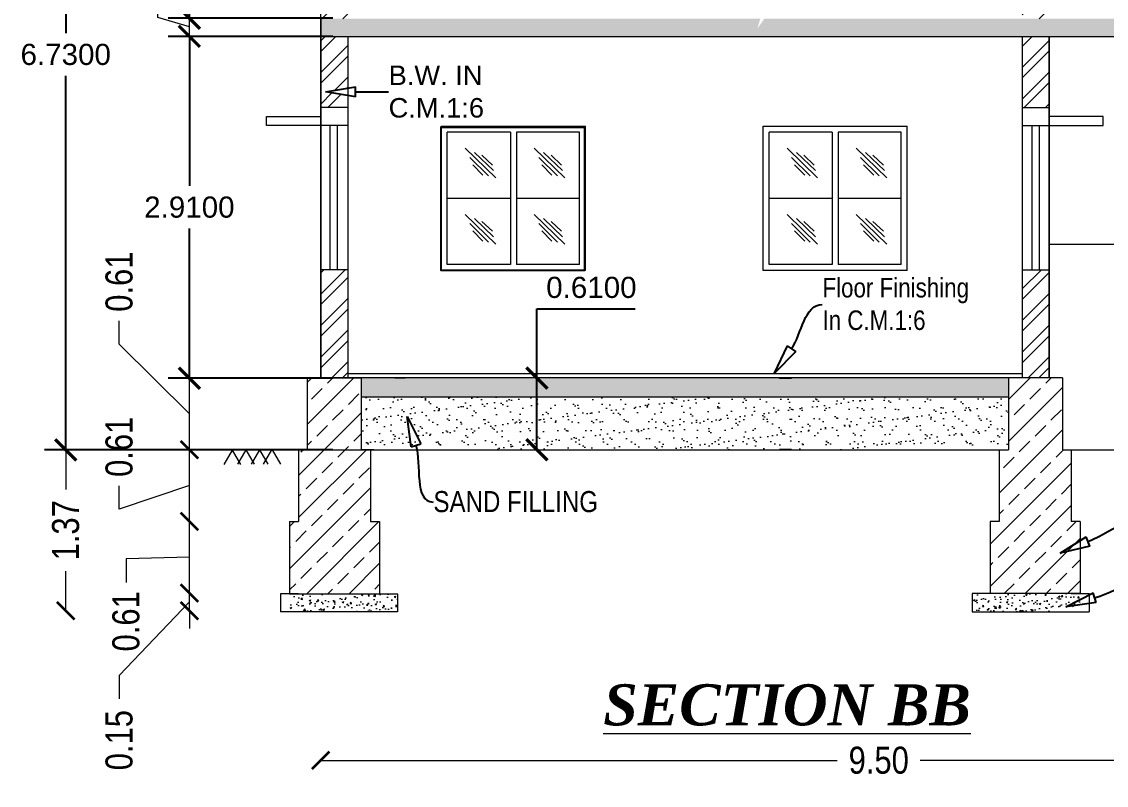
# Model space of a CAD drawing. Header units: metres. Extents: x -1559856 to -1559563, y 43807 to 43972.
# Drawn here: x -1559780.52 to -1559771.29, y 43887.83 to 43894.33 of the extents above; entities that cross this region are included whole.
import ezdxf
from ezdxf import colors
from ezdxf.entities.mleader import LeaderData, LeaderLine
from ezdxf.math import Vec2, Vec3

# ---------------------------------------------------------------- set-up
doc = ezdxf.new("R2010")
doc.units = ezdxf.units.M
doc.header["$LTSCALE"] = 750
doc.header["$MEASUREMENT"] = 0
doc.header["$PDMODE"] = 35
doc.header["$PDSIZE"] = 50
doc.linetypes.add('DOT2', pattern=[0.125, 0, -0.125])
doc.layers.get('0').update_dxf_attribs({"lineweight": 5})
doc.layers.get('Defpoints').update_dxf_attribs({"lineweight": 0})
for name, color, linetype in [('BLK_2_FLR_0_REGULAR_ROOM_1', 117, 'Continuous'), ('BLK_2_FLR_0_ROOM_1_LIGHT_VENTILATION_1', 5, 'Continuous'), ('BLK_2_FLR_1_REGULAR_ROOM_1', 117, 'Continuous'), ('BLK_2_HT_OF_BLDG', 5, 'Continuous'), ('BLK_2_PLINTH_HEIGHT', 7, 'Continuous')]:
    doc.layers.add(name, color=color, linetype=linetype)
doc.styles.add('GLOBAL INFRA 1', font='ARIALNB.TTF', dxfattribs={"height": 0.3})
doc.styles.add('mani', font='swissc.ttf', dxfattribs={"height": 0.23})
doc.styles.get("Standard").update_dxf_attribs({"font": 'arial.ttf'})
doc.styles.add('sty', font='swissc.ttf', dxfattribs={"height": 10})
doc.dimstyles.new('Civil Mt', dxfattribs={"dimtxt": 0.23, "dimasz": 0.15, "dimexe": 0, "dimexo": 0, "dimgap": 0.1, "dimtad": 0, "dimzin": 0, "dimdsep": 46, "dimtxsty": 'mani', "dimblk": 'ARCHTICK', "dimcen": 0, "dimse1": 1, "dimse2": 1, "dimclrd": 253, "dimclrt": 7, "dimadec": 0, "dimazin": 3, "dimtfac": 1, "dimtofl": 0, "dimtmove": 1, "dimatfit": 3, "dimfxl": 0, "dimfrac": 2, "dimtolj": 1, "dimtzin": 0, "dimlwd": 13, "dimarcsym": 0})
doc.dimstyles.get("Standard").update_dxf_attribs({"dimtxt": 0.18, "dimasz": 0.18, "dimexe": 0.18, "dimexo": 0.0625, "dimgap": 0.09, "dimtad": 1, "dimtih": 1, "dimtoh": 1, "dimdec": 4, "dimzin": 0, "dimdsep": 46, "dimtxsty": 'Standard', "dimblk": 'ARCHTICK', "dimcen": 0.09, "dimadec": 0, "dimazin": 0, "dimtfac": 1, "dimtdec": 4, "dimtofl": 0, "dimtmove": 0, "dimatfit": 3, "dimldrblk": 'ARCHTICK', "dimfxl": 0, "dimtolj": 1, "dimtzin": 0, "dimarcsym": 0})
doc.dimstyles.new('STANDARD$0', dxfattribs={"dimtxt": 7, "dimasz": 3, "dimexe": 3, "dimexo": 1, "dimgap": 1.5, "dimtad": 1, "dimdec": 1, "dimzin": 1, "dimdsep": 46, "dimlunit": 4, "dimtxsty": 'Standard', "dimblk": 'OBLIQUE', "dimcen": 0.09375, "dimdle": 1, "dimclrd": 8, "dimclre": 8, "dimclrt": 7, "dimadec": 1, "dimazin": 0, "dimtfac": 1, "dimtdec": 1, "dimtix": 1, "dimtmove": 2, "dimatfit": 3, "dimldrblk": 'ARCHTICK', "dimfxl": 0, "dimfrac": 2, "dimtolj": 1, "dimtzin": 0, "dimarcsym": 0})

# ---------------------------------------------------------------- blocks, each defined once
blk = doc.blocks.new('_ClosedBlank')
at = {"color": 0, "linetype": 'ByBlock', "lineweight": -2}
for p, q in [((-1, 0.167), (0, 0)), ((-1, 0.167), (-1, -0.167)), ((0, 0), (-1, -0.167))]:
    blk.add_line(p, q, dxfattribs=at)
blk = doc.blocks.new('_ArchTick')
at = {"color": 0, "linetype": 'ByBlock', "const_width": 0.15}
blk.add_lwpolyline([(-0.5, -0.5), (0.5, 0.5)], dxfattribs=at)
blk = doc.blocks.new('*D359')
at = {"color": 253, "lineweight": 13}
for p, q in [((-1559779.0943, 43889.4689), (-1559779.0943, 43890.0789)), ((-1559779.0943, 43889.7739), (-1559779.6334, 43889.7605)), ((-1559779.6334, 43889.7605), (-1559779.6334, 43889.5605))]:
    blk.add_line(p, q, dxfattribs=at)
at = {"layer": 'Defpoints', "color": 0}
for p in [(-1559779.0943, 43890.0789), (-1559778.082, 43890.0789, 4.8986), (-1559778.082, 43889.4689, 4.8986)]:
    blk.add_point(p, dxfattribs=at)
at = {"color": 253, "lineweight": 13, "xscale": 0.15, "yscale": 0.15, "zscale": 0.15}
for p, rotation in [((-1559779.0943, 43890.0789), 90), ((-1559779.0943, 43889.4689), 270)]:
    blk.add_blockref('_ArchTick', p, dxfattribs=dict(at, rotation=rotation))
at = {"color": 7, "insert": (-1559779.6334, 43889.2286), "char_height": 0.23, "attachment_point": 5, "rotation": 90, "style": 'mani'}
blk.add_mtext('\\A1;0.61', dxfattribs=at)
blk = doc.blocks.new('*D360')
at = {"layer": 'BLK_2_FLR_0_REGULAR_ROOM_1', "color": 0, "lineweight": -2}
for p, q in [((-1559777.8745, 43894.2089), (-1559779.2743, 43894.2089)), ((-1559777.8745, 43891.2989), (-1559779.2743, 43891.2989))]:
    blk.add_line(p, q, dxfattribs=at)
at = {"layer": 'BLK_2_FLR_0_REGULAR_ROOM_1', "lineweight": -2}
for p, q in [((-1559779.0943, 43894.2089), (-1559779.0943, 43892.9358)), ((-1559779.0943, 43891.2989), (-1559779.0943, 43892.572))]:
    blk.add_line(p, q, dxfattribs=at)
at = {"layer": 'Defpoints', "color": 0}
for p in [(-1559779.0943, 43894.2089), (-1559777.812, 43894.2089, 0.1944), (-1559777.812, 43891.2989, 0.1944)]:
    blk.add_point(p, dxfattribs=at)
at = {"layer": 'BLK_2_FLR_0_REGULAR_ROOM_1', "lineweight": -2, "xscale": 0.18, "yscale": 0.18, "zscale": 0.18}
for p, rotation in [((-1559779.0943, 43894.2089), 90), ((-1559779.0943, 43891.2989), 270)]:
    blk.add_blockref('_ArchTick', p, dxfattribs=dict(at, rotation=rotation))
at = {"layer": 'BLK_2_FLR_0_REGULAR_ROOM_1', "color": 0, "insert": (-1559779.0943, 43892.7539), "char_height": 0.18, "attachment_point": 5}
blk.add_mtext('\\A1;2.9100', dxfattribs=at)
blk = doc.blocks.new('*D361')
at = {"color": 253, "lineweight": 13}
for p, q in [((-1559779.0943, 43889.4689), (-1559779.0943, 43889.6189)), ((-1559779.0943, 43889.3189), (-1559779.0943, 43889.4689)), ((-1559779.0943, 43889.3939), (-1559779.6918, 43888.7688)), ((-1559779.0943, 43889.3189), (-1559779.0943, 43889.1689)), ((-1559779.6918, 43888.7688), (-1559779.6918, 43888.5688))]:
    blk.add_line(p, q, dxfattribs=at)
at = {"layer": 'Defpoints', "color": 0}
for p in [(-1559779.0943, 43889.4689), (-1559778.197, 43889.4689, 4.8986), (-1559778.197, 43889.3189, 4.8986)]:
    blk.add_point(p, dxfattribs=at)
at = {"color": 253, "lineweight": 13, "xscale": 0.15, "yscale": 0.15, "zscale": 0.15}
for p, rotation in [((-1559779.0943, 43889.4689), 270), ((-1559779.0943, 43889.3189), 90)]:
    blk.add_blockref('_ArchTick', p, dxfattribs=dict(at, rotation=rotation))
at = {"color": 7, "insert": (-1559779.6918, 43888.2172), "char_height": 0.23, "attachment_point": 5, "rotation": 90, "style": 'mani'}
blk.add_mtext('\\A1;0.15', dxfattribs=at)
blk = doc.blocks.new('*D362')
at = {"color": 253, "lineweight": 13}
for p, q in [((-1559779.0943, 43890.0789), (-1559779.0943, 43890.6889)), ((-1559779.0943, 43890.3839), (-1559779.6918, 43890.1829)), ((-1559779.6918, 43890.1829), (-1559779.6918, 43890.3829))]:
    blk.add_line(p, q, dxfattribs=at)
at = {"layer": 'Defpoints', "color": 0}
for p in [(-1559779.0943, 43890.6889), (-1559778.002, 43890.6889, 4.8986), (-1559778.002, 43890.0789, 4.8986)]:
    blk.add_point(p, dxfattribs=at)
at = {"color": 253, "lineweight": 13, "xscale": 0.15, "yscale": 0.15, "zscale": 0.15}
for p, rotation in [((-1559779.0943, 43890.6889), 90), ((-1559779.0943, 43890.0789), 270)]:
    blk.add_blockref('_ArchTick', p, dxfattribs=dict(at, rotation=rotation))
at = {"color": 7, "insert": (-1559779.6918, 43890.7148), "char_height": 0.23, "attachment_point": 5, "rotation": 90, "style": 'mani'}
blk.add_mtext('\\A1;0.61', dxfattribs=at)
blk = doc.blocks.new('*D363')
at = {"color": 253, "lineweight": 13}
for p, q in [((-1559779.6918, 43891.5884), (-1559779.6918, 43891.7884)), ((-1559779.0943, 43890.9939), (-1559779.6918, 43891.5884)), ((-1559779.0943, 43890.6889), (-1559779.0943, 43891.2989))]:
    blk.add_line(p, q, dxfattribs=at)
at = {"layer": 'Defpoints', "color": 0}
for p in [(-1559779.0943, 43891.2989), (-1559777.927, 43891.2989, 4.8986), (-1559777.927, 43890.6889, 4.8986)]:
    blk.add_point(p, dxfattribs=at)
at = {"color": 253, "lineweight": 13, "xscale": 0.15, "yscale": 0.15, "zscale": 0.15}
for p, rotation in [((-1559779.0943, 43891.2989), 90), ((-1559779.0943, 43890.6889), 270)]:
    blk.add_blockref('_ArchTick', p, dxfattribs=dict(at, rotation=rotation))
at = {"color": 7, "insert": (-1559779.6918, 43892.1203), "char_height": 0.23, "attachment_point": 5, "rotation": 90, "style": 'mani'}
blk.add_mtext('\\A1;0.61', dxfattribs=at)
blk = doc.blocks.new('*D364')
at = {"layer": 'BLK_2_HT_OF_BLDG', "color": 0, "lineweight": -2}
for p, q in [((-1559777.8745, 43897.4189), (-1559780.3268, 43897.4189)), ((-1559780.1468, 43897.4189), (-1559780.1468, 43894.2359)), ((-1559780.1468, 43890.6889), (-1559780.1468, 43893.8719)), ((-1559777.8745, 43890.6889), (-1559780.3268, 43890.6889))]:
    blk.add_line(p, q, dxfattribs=at)
at = {"layer": 'Defpoints', "color": 0}
for p in [(-1559777.812, 43897.4189, 0.1944), (-1559780.1468, 43890.6889), (-1559777.812, 43890.6889, 0.1944)]:
    blk.add_point(p, dxfattribs=at)
at = {"layer": 'BLK_2_HT_OF_BLDG', "color": 0, "lineweight": -2, "xscale": 0.18, "yscale": 0.18, "zscale": 0.18}
for p, rotation in [((-1559780.1468, 43897.4189), 90), ((-1559780.1468, 43890.6889), 270)]:
    blk.add_blockref('_ArchTick', p, dxfattribs=dict(at, rotation=rotation))
at = {"layer": 'BLK_2_HT_OF_BLDG', "color": 0, "insert": (-1559780.1468, 43894.0539), "char_height": 0.18, "attachment_point": 5}
blk.add_mtext('\\A1;6.7300', dxfattribs=at)
blk = doc.blocks.new('*D365')
at = {"color": 253, "lineweight": 13}
for p, q in [((-1559780.1468, 43890.6889), (-1559780.1468, 43890.3523)), ((-1559780.1468, 43889.3189), (-1559780.1468, 43889.6555))]:
    blk.add_line(p, q, dxfattribs=at)
at = {"layer": 'Defpoints', "color": 0}
for p in [(-1559778.0999, 43890.6889, 0.1944), (-1559780.1468, 43889.3189), (-1559778.0999, 43889.3189, 0.1944)]:
    blk.add_point(p, dxfattribs=at)
at = {"color": 253, "lineweight": 13, "xscale": 0.15, "yscale": 0.15, "zscale": 0.15}
for p, rotation in [((-1559780.1468, 43890.6889), 90), ((-1559780.1468, 43889.3189), 270)]:
    blk.add_blockref('_ArchTick', p, dxfattribs=dict(at, rotation=rotation))
at = {"color": 7, "insert": (-1559780.1468, 43890.0039), "char_height": 0.23, "attachment_point": 5, "rotation": 90, "style": 'mani'}
blk.add_mtext('\\A1;1.37', dxfattribs=at)
blk = doc.blocks.new('*D366')
at = {"color": 253, "lineweight": 13, "ltscale": 0.2}
for p, q in [((-1559779.3624, 43894.3702), (-1559779.3624, 43894.5702)), ((-1559779.0943, 43894.3672), (-1559779.0943, 43894.5172)), ((-1559779.0943, 43894.2898), (-1559779.3624, 43894.3702)), ((-1559779.0943, 43894.2124), (-1559779.0943, 43894.3672)), ((-1559779.0943, 43894.2124), (-1559779.0943, 43894.0624))]:
    blk.add_line(p, q, dxfattribs=at)
at = {"layer": 'Defpoints', "color": 0, "ltscale": 0.2}
for p in [(-1559779.0943, 43894.3672), (-1559777.9766, 43894.3672), (-1559777.9766, 43894.2124)]:
    blk.add_point(p, dxfattribs=at)
at = {"color": 253, "lineweight": 13, "ltscale": 0.2, "xscale": 0.15, "yscale": 0.15, "zscale": 0.15}
for p, rotation in [((-1559779.0943, 43894.3672), 270), ((-1559779.0943, 43894.2124), 90)]:
    blk.add_blockref('_ArchTick', p, dxfattribs=dict(at, rotation=rotation))
at = {"color": 7, "ltscale": 0.2, "insert": (-1559779.3624, 43894.9218), "char_height": 0.23, "attachment_point": 5, "rotation": 90, "style": 'mani'}
blk.add_mtext('\\A1;0.15', dxfattribs=at)
blk = doc.blocks.new('*D398')
at = {"color": 253, "lineweight": 13, "ltscale": 0.2}
for p, q in [((-1559777.9766, 43888.0452), (-1559773.5803, 43888.0452)), ((-1559768.4766, 43888.0452), (-1559772.8728, 43888.0452))]:
    blk.add_line(p, q, dxfattribs=at)
at = {"layer": 'Defpoints', "color": 0, "ltscale": 0.2}
for p in [(-1559768.4766, 43888.0452), (-1559777.9766, 43886.5152), (-1559768.4766, 43886.5152)]:
    blk.add_point(p, dxfattribs=at)
at = {"color": 253, "lineweight": 13, "ltscale": 0.2, "xscale": 0.15, "yscale": 0.15, "zscale": 0.15, "rotation": 180}
blk.add_blockref('_ArchTick', (-1559777.9766, 43888.0452), dxfattribs=at)
at = {"color": 253, "lineweight": 13, "ltscale": 0.2, "xscale": 0.15, "yscale": 0.15, "zscale": 0.15}
blk.add_blockref('_ArchTick', (-1559768.4766, 43888.0452), dxfattribs=at)
at = {"color": 7, "ltscale": 0.2, "insert": (-1559773.2266, 43888.0452), "char_height": 0.23, "attachment_point": 5, "style": 'mani'}
blk.add_mtext('\\A1;9.50', dxfattribs=at)
blk = doc.blocks.new('*D453')
at = {"layer": 'BLK_2_PLINTH_HEIGHT', "color": 0, "lineweight": -2, "ltscale": 400}
for p, q in [((-1559776.1357, 43891.2991), (-1559776.1357, 43891.8886)), ((-1559776.1357, 43891.8886), (-1559775.2991, 43891.8886)), ((-1559776.1357, 43890.6891), (-1559776.1357, 43891.2991))]:
    blk.add_line(p, q, dxfattribs=at)
at = {"layer": 'BLK_2_PLINTH_HEIGHT', "color": 0, "linetype": 'DOT2', "lineweight": -2, "ltscale": 400}
for p, q in [((-1559773.9701, 43891.2991), (-1559776.3157, 43891.2991)), ((-1559773.9701, 43890.6891), (-1559776.3157, 43890.6891))]:
    blk.add_line(p, q, dxfattribs=at)
at = {"layer": 'Defpoints', "color": 0, "ltscale": 400}
for p in [(-1559776.1357, 43891.2991), (-1559773.9076, 43891.2991, 4.8986), (-1559773.9076, 43890.6891, 4.8986)]:
    blk.add_point(p, dxfattribs=at)
at = {"layer": 'BLK_2_PLINTH_HEIGHT', "color": 0, "lineweight": -2, "ltscale": 400, "xscale": 0.18, "yscale": 0.18, "zscale": 0.18}
for p, rotation in [((-1559776.1357, 43891.2991), 90), ((-1559776.1357, 43890.6891), 270)]:
    blk.add_blockref('_ArchTick', p, dxfattribs=dict(at, rotation=rotation))
at = {"layer": 'BLK_2_PLINTH_HEIGHT', "color": 0, "ltscale": 400, "insert": (-1559775.6724, 43892.0705), "char_height": 0.18, "attachment_point": 5}
blk.add_mtext('\\A1;0.6100', dxfattribs=at)
blk = doc.blocks.new('*D455')
at = {"layer": 'BLK_2_FLR_1_REGULAR_ROOM_1', "color": 0, "lineweight": -2}
for p, q in [((-1559777.8745, 43897.2737), (-1559779.2743, 43897.2737)), ((-1559777.8745, 43894.3637), (-1559779.2743, 43894.3637))]:
    blk.add_line(p, q, dxfattribs=at)
at = {"layer": 'BLK_2_FLR_1_REGULAR_ROOM_1', "lineweight": -2}
for p, q in [((-1559779.0943, 43897.2737), (-1559779.0943, 43896.0006)), ((-1559779.0943, 43894.3637), (-1559779.0943, 43895.6368))]:
    blk.add_line(p, q, dxfattribs=at)
at = {"layer": 'Defpoints', "color": 0}
for p in [(-1559779.0943, 43897.2737), (-1559777.812, 43897.2737, 0.1944), (-1559777.812, 43894.3637, 0.1944)]:
    blk.add_point(p, dxfattribs=at)
at = {"layer": 'BLK_2_FLR_1_REGULAR_ROOM_1', "lineweight": -2, "xscale": 0.18, "yscale": 0.18, "zscale": 0.18}
for p, rotation in [((-1559779.0943, 43897.2737), 90), ((-1559779.0943, 43894.3637), 270)]:
    blk.add_blockref('_ArchTick', p, dxfattribs=dict(at, rotation=rotation))
at = {"layer": 'BLK_2_FLR_1_REGULAR_ROOM_1', "color": 0, "insert": (-1559779.0943, 43895.8187), "char_height": 0.18, "attachment_point": 5}
blk.add_mtext('\\A1;2.9100', dxfattribs=at)

msp = doc.modelspace()

# ---------------------------------------------------------------- hatches: boundary and pattern name
h = msp.add_hatch()
h.set_pattern_fill('ANSI32', scale=0.02, style=0)
h.set_pattern_definition([(45, (-1550016.5652, 43790.95023), (-0.134703842, 0.134703842), []), (45, (-1550016.4754, 43790.95023), (-0.134703842, 0.134703842), [])])
h.paths.add_polyline_path([(-1559771.77659, 43892.2224), (-1559772.00659, 43892.2224), (-1559772.00659, 43891.3024), (-1559771.77659, 43891.3024)])
h.paths.add_polyline_path([(-1559771.77659, 43895.27889), (-1559772.00659, 43895.27889), (-1559772.00659, 43894.35889), (-1559771.77659, 43894.35889)])
h.paths.add_polyline_path([(-1559777.74659, 43895.27889), (-1559777.97659, 43895.27889), (-1559777.97659, 43894.35889), (-1559777.74659, 43894.35889)])
h.paths.add_polyline_path([(-1559777.74659, 43894.20889), (-1559777.97659, 43894.20889), (-1559777.97659, 43893.60342), (-1559777.74659, 43893.60342), (-1559777.74659, 43893.7042), (-1559777.9352, 43893.73564), (-1559777.74659, 43893.76708)])
h.paths.add_polyline_path([(-1559777.74659, 43892.2224), (-1559777.97659, 43892.2224), (-1559777.97659, 43891.3024), (-1559777.74659, 43891.3024)])
h.paths.add_polyline_path([(-1559771.77659, 43894.20889), (-1559772.00659, 43894.20889), (-1559772.00659, 43893.60342), (-1559771.77659, 43893.60342)])
at = {"ltscale": 0.25}
h = msp.add_hatch(dxfattribs=at)
h.set_pattern_fill('AR-CONC', scale=0.0012, style=0)
h.set_pattern_definition([(50, (-1548487.23551, 43987.51568), (0.2186216028, -0.0191269026), [0.02286, -0.25146]), (355, (-1548487.2355, 43987.51568), (-0.0422921057, 0.2292682143), [0.018288, -0.201168701]), (100.4514447, (-1548487.2173, 43987.51409), (0.1763294965, 0.2101413023), [0.0194280106, -0.2137082935]), (46.1842, (-1548487.2355, 43987.57664), (0.325294849, -0.0504507935), [0.03429, -0.37719]), (96.6355576, (-1548487.2084, 43987.57244), (0.284884961, 0.2969113495), [0.029142028, -0.32056273]), (351.184151, (-1548487.2355, 43987.57664), (0.284884961, 0.29691135), [0.02743196, -0.301751678]), (21, (-1548487.20503, 43987.5614), (0.1819372695, -0.1227182378), [0.02286, -0.25146]), (326, (-1548487.20503, 43987.5614), (0.074162434, 0.2210255593), [0.018288, -0.201168]), (71.451445, (-1548487.18987, 43987.55118), (0.256099703, 0.0983073227), [0.0194280106, -0.213707925]), (37.5, (-1548487.23551, 43987.51568), (0.0037063239, 0.10146604665), [0, -0.1987296, 0, -0.204216, 0, -0.20193]), (7.5, (-1548487.23551, 43987.51568), (0.080183595, 0.1202166898), [0, -0.1164336, 0, -0.1941576, 0, -0.076962]), (327.5, (-1548487.30348, 43987.51568), (0.1627087142, -0.0068744928), [0, -0.0762, 0, -0.237744, 0, -0.315468]), (317.5, (-1548487.33396, 43987.51568), (0.1777550177, 0.0305117892), [0, -0.09906, 0, -0.1578864, 0, -0.224028])])
h.paths.add_polyline_path([(-1559774.23488, 43894.35889), (-1559777.97659, 43894.35889), (-1559777.97659, 43894.20889), (-1559770.12659, 43894.2089), (-1559770.12659, 43894.3589), (-1559774.20101, 43894.35889), (-1559774.25838, 43894.27644)])
h = msp.add_hatch(dxfattribs=at)
h.set_pattern_fill('ANSI33', scale=0.04, style=0)
h.set_pattern_definition([(45, (-1546390.5584, 42609.00912), (-0.1796051224, 0.1796051224), []), (45, (-1546390.3788, 42609.00912), (-0.1796051224, 0.1796051224), [0.127, -0.0635])])
h.paths.add_polyline_path([(-1559778.16525, 43890.07764), (-1559778.24192, 43890.07764), (-1559778.24192, 43889.4643), (-1559777.47525, 43889.4643), (-1559777.47525, 43890.07764), (-1559777.55192, 43890.07764), (-1559777.55192, 43890.689), (-1559777.63129, 43890.689), (-1559777.63129, 43891.30233), (-1559778.09129, 43891.30233), (-1559778.09129, 43890.689), (-1559778.16525, 43890.689)])
h = msp.add_hatch(dxfattribs=at)
h.set_pattern_fill('AR-CONC', scale=0.0012, style=0)
h.set_pattern_definition([(50, (-1547855.77868, 43447.89533), (0.2186216028, -0.0191269026), [0.02286, -0.25146]), (355, (-1547855.77868, 43447.89533), (-0.0422921057, 0.2292682143), [0.018288, -0.201168701]), (100.4514447, (-1547855.76046, 43447.89374), (0.1763294965, 0.2101413023), [0.0194280106, -0.2137082935]), (46.1842, (-1547855.77868, 43447.9563), (0.325294849, -0.0504507935), [0.03429, -0.37719]), (96.6355576, (-1547855.75157, 43447.9521), (0.284884961, 0.2969113495), [0.029142028, -0.32056273]), (351.1841512, (-1547855.77868, 43447.9563), (0.284884961, 0.2969113495), [0.0274319605, -0.301751678]), (21, (-1547855.7482, 43447.94105), (0.1819372695, -0.1227182378), [0.02286, -0.25146]), (326, (-1547855.7482, 43447.94105), (0.074162434, 0.2210255593), [0.018288, -0.201168]), (71.451445, (-1547855.73304, 43447.93083), (0.256099703, 0.0983073227), [0.0194280106, -0.213707925]), (37.5, (-1547855.77868, 43447.895334), (0.0037063239, 0.10146604665), [0, -0.1987296, 0, -0.204216, 0, -0.20193]), (7.5, (-1547855.77868, 43447.89533), (0.080183595, 0.1202166898), [0, -0.1164336, 0, -0.1941576, 0, -0.076962]), (327.5, (-1547855.84665, 43447.895334), (0.1627087142, -0.0068744928), [0, -0.0762, 0, -0.237744, 0, -0.315468]), (317.5, (-1547855.87713, 43447.89533), (0.1777550177, 0.0305117892), [0, -0.09906, 0, -0.1578864, 0, -0.224028])])
h.paths.add_polyline_path([(-1559777.63129, 43891.30167), (-1559777.63129, 43891.13712), (-1559772.12189, 43891.13712), (-1559772.12189, 43891.30167)])
h = msp.add_hatch(dxfattribs=at)
h.set_pattern_fill('ANSI33', scale=0.04, style=0)
h.set_pattern_definition([(45, (-1546388.7544, 42609.0092), (-0.1796051224, 0.1796051224), []), (45, (-1546388.5748, 42609.0092), (-0.1796051224, 0.1796051224), [0.127, -0.0635])])
h.paths.add_polyline_path([(-1559771.58793, 43890.0777), (-1559771.51126, 43890.0777), (-1559771.51126, 43889.46437), (-1559772.27793, 43889.46437), (-1559772.27793, 43890.0777), (-1559772.20126, 43890.0777), (-1559772.20126, 43890.68907), (-1559772.12189, 43890.68907), (-1559772.12189, 43891.3024), (-1559771.66189, 43891.3024), (-1559771.66189, 43890.68907), (-1559771.58793, 43890.68907)])
h = msp.add_hatch()
h.set_pattern_fill('AR-SAND', scale=0.003, style=0)
h.set_pattern_definition([(37.5, (-1547855.77868, 43447.89533), (-0.0048000939, 0.1468239712), [0, -0.115824, 0, -0.12954, 0, -0.123825]), (7.5, (-1547855.77868, 43447.89533), (0.134856985, 0.2150475302), [0, -0.062484, 0, -0.104394, 0, -0.040005]), (327.5, (-1547855.8724, 43447.89533), (0.2372977111, 0.0004311554), [0, -0.0381, 0, -0.13716, 0, -0.17907]), (317.5, (-1547855.8724, 43447.89533), (0.2290669357, 0.066878797), [0, -0.01905, 0, -0.089916, 0, -0.10287])])
h.paths.add_polyline_path([(-1559777.63129, 43891.13712), (-1559777.63129, 43890.68927), (-1559772.12189, 43890.68891), (-1559772.12189, 43891.13712)])
h = msp.add_hatch()
h.set_pattern_fill('AR-CONC', scale=0.000766667, style=0)
h.set_pattern_definition([(50, (-1559792.33129, 43860.53792), (0.1396749, -0.01221997), [0.014605, -0.160655]), (355, (-1559792.33129, 43860.53792), (-0.0270195, 0.14647676), [0.011684, -0.128524]), (100.451, (-1559792.31965, 43860.5369), (0.1126559, 0.1342561), [0.01241233, -0.13653566]), (46.1842, (-1559792.33129, 43860.57687), (0.2078273, -0.03223245), [0.0219075, -0.2409825]), (96.6356, (-1559792.31397, 43860.57418), (0.1820099, 0.1896929), [0.0186185, -0.2048035]), (351.184, (-1559792.33129, 43860.57687), (0.1820102, 0.1896926), [0.017526, -0.192786]), (21, (-1559792.31181, 43860.56713), (0.11623807, -0.07840356), [0.014605, -0.160655]), (326, (-1559792.31181, 43860.56713), (0.04738155, 0.1412108), [0.011684, -0.128524]), (71.4514, (-1559792.30213, 43860.5606), (0.1636193, 0.0628075), [0.01241233, -0.13653566]), (37.5, (-1559792.331287, 43860.537923), (0.00236793, 0.06482553), [0, -0.12696613, 0, -0.13047133, 0, -0.12901083]), (7.5, (-1559792.33129, 43860.53792), (0.0512284, 0.0768051), [0, -0.07438813, 0, -0.12404513, 0, -0.04917017]), (327.5, (-1559792.37471, 43860.537923), (0.10395279, -0.00439204), [0, -0.04868333, 0, -0.151892, 0, -0.201549]), (317.5, (-1559792.39419, 43860.53792), (0.1135657, 0.01949364), [0, -0.06328833, 0, -0.10087186, 0, -0.143129])])
h.paths.add_polyline_path([(-1559777.32192, 43889.4643), (-1559777.47525, 43889.4643), (-1559778.08858, 43889.4643), (-1559778.24192, 43889.4643), (-1559778.24192, 43889.31097), (-1559777.32192, 43889.31097)])
h = msp.add_hatch()
h.set_pattern_fill('AR-CONC', scale=0.000766667, style=0)
h.set_pattern_definition([(50, (-1559790.52729, 43860.53799), (0.1396749, -0.01221997), [0.014605, -0.160655]), (355, (-1559790.52729, 43860.53799), (-0.0270195, 0.14647676), [0.011684, -0.128524]), (100.451, (-1559790.51565, 43860.53697), (0.1126559, 0.1342561), [0.01241233, -0.13653566]), (46.1842, (-1559790.52729, 43860.57694), (0.2078273, -0.03223245), [0.0219075, -0.2409825]), (96.6356, (-1559790.50997, 43860.57425), (0.1820099, 0.1896929), [0.0186185, -0.2048035]), (351.184, (-1559790.52729, 43860.57694), (0.1820102, 0.1896926), [0.017526, -0.192786]), (21, (-1559790.50781, 43860.5672), (0.11623807, -0.07840356), [0.014605, -0.160655]), (326, (-1559790.50781, 43860.5672), (0.04738155, 0.1412108), [0.011684, -0.128524]), (71.4514, (-1559790.49813, 43860.56067), (0.1636193, 0.0628075), [0.01241233, -0.13653566]), (37.5, (-1559790.527287, 43860.53799), (0.00236793, 0.06482553), [0, -0.12696613, 0, -0.13047133, 0, -0.12901083]), (7.5, (-1559790.52729, 43860.53799), (0.0512284, 0.0768051), [0, -0.07438813, 0, -0.12404513, 0, -0.04917017]), (327.5, (-1559790.57071, 43860.53799), (0.10395279, -0.00439204), [0, -0.04868333, 0, -0.151892, 0, -0.201549]), (317.5, (-1559790.59019, 43860.53799), (0.1135657, 0.01949364), [0, -0.06328833, 0, -0.10087186, 0, -0.143129])])
h.paths.add_polyline_path([(-1559772.43126, 43889.46437), (-1559772.27793, 43889.46437), (-1559771.66459, 43889.46437), (-1559771.51126, 43889.46437), (-1559771.51126, 43889.31104), (-1559772.43126, 43889.31104)])

# ---------------------------------------------------------------- linework, layer by layer
at = {"color": 7, "ltscale": 0.25}
for p, q in [((-1559777.97659, 43891.3024), (-1559777.97659, 43898.61537)), ((-1559771.77659, 43891.30247), (-1559771.77659, 43894.20889)), ((-1559778.09129, 43891.30233), (-1559778.05237, 43891.30233)), ((-1559771.66189, 43891.3024), (-1559778.05231, 43891.3024)), ((-1559777.97659, 43891.30233), (-1559777.63129, 43891.30233))]:
    msp.add_line(p, q, dxfattribs=at)
at = {"color": 7}
for p, q in [((-1559777.97659, 43894.36718), (-1559777.97659, 43891.3024)), ((-1559777.97659, 43894.2124), (-1559777.97659, 43893.59826)), ((-1559777.97659, 43894.20889, 4.89857), (-1559770.12659, 43894.20889, 4.89857)), ((-1559777.74659, 43894.20889), (-1559777.74659, 43891.30233)), ((-1559772.00659, 43894.20889), (-1559772.00659, 43891.3024)), ((-1559771.77659, 43894.20889), (-1559771.77659, 43893.59833)), ((-1559777.97659, 43893.59826), (-1559777.97659, 43891.30233)), ((-1559771.77659, 43893.59833), (-1559771.77659, 43891.3024)), ((-1559776.95015, 43892.21617), (-1559776.95015, 43893.44284)), ((-1559776.95015, 43893.44284), (-1559775.72348, 43893.44284)), ((-1559776.36237, 43893.39173), (-1559776.89904, 43893.39173)), ((-1559776.89904, 43892.26728), (-1559776.89904, 43893.39173)), ((-1559776.36237, 43893.39173), (-1559776.36237, 43892.26728)), ((-1559775.77459, 43893.39173), (-1559776.31126, 43893.39173)), ((-1559776.31126, 43893.39173), (-1559776.31126, 43892.26728)), ((-1559775.77459, 43892.26728), (-1559775.77459, 43893.39173)), ((-1559775.72348, 43892.21617), (-1559775.72348, 43893.44284)), ((-1559774.21051, 43892.21617, 5.28738), (-1559774.21051, 43893.44284, 5.28738)), ((-1559774.21051, 43893.44284, 5.28738), (-1559772.98385, 43893.44284, 5.28738)), ((-1559773.62273, 43893.39173, 5.28738), (-1559774.1594, 43893.39173, 5.28738)), ((-1559774.1594, 43892.26728, 5.28738), (-1559774.1594, 43893.39173, 5.28738)), ((-1559773.62273, 43893.39173, 5.28738), (-1559773.62273, 43892.26728, 5.28738)), ((-1559773.03496, 43893.39173, 5.28738), (-1559773.57162, 43893.39173, 5.28738)), ((-1559773.57162, 43893.39173, 5.28738), (-1559773.57162, 43892.26728, 5.28738)), ((-1559773.03496, 43892.26728, 5.28738), (-1559773.03496, 43893.39173, 5.28738)), ((-1559772.98385, 43892.21617, 5.28738), (-1559772.98385, 43893.44284, 5.28738)), ((-1559776.74701, 43893.25585), (-1559776.48625, 43893.00308)), ((-1559776.50542, 43893.0654), (-1559776.6675, 43893.2197)), ((-1559776.51489, 43893.11251), (-1559776.60381, 43893.19612)), ((-1559776.15923, 43893.25585), (-1559775.89847, 43893.00308)), ((-1559775.91764, 43893.0654), (-1559776.07972, 43893.2197)), ((-1559775.92712, 43893.11251), (-1559776.01603, 43893.19612)), ((-1559774.00737, 43893.25585, 5.28738), (-1559773.74661, 43893.00308, 5.28738)), ((-1559773.76578, 43893.0654, 5.28738), (-1559773.92786, 43893.2197, 5.28738)), ((-1559773.77526, 43893.11251, 5.28738), (-1559773.86417, 43893.19612, 5.28738)), ((-1559773.41959, 43893.25585, 5.28738), (-1559773.15883, 43893.00308, 5.28738)), ((-1559773.178, 43893.0654, 5.28738), (-1559773.34008, 43893.2197, 5.28738)), ((-1559773.18748, 43893.11251, 5.28738), (-1559773.27639, 43893.19612, 5.28738)), ((-1559776.54913, 43893.0203), (-1559776.70841, 43893.1775)), ((-1559776.59651, 43893.02831), (-1559776.68286, 43893.11457)), ((-1559775.96136, 43893.0203), (-1559776.12063, 43893.1775)), ((-1559776.00874, 43893.02831), (-1559776.09508, 43893.11457)), ((-1559773.8095, 43893.0203, 5.28738), (-1559773.96877, 43893.1775, 5.28738)), ((-1559773.85688, 43893.02831, 5.28738), (-1559773.94322, 43893.11457, 5.28738)), ((-1559773.22172, 43893.0203, 5.28738), (-1559773.38099, 43893.1775, 5.28738)), ((-1559773.2691, 43893.02831, 5.28738), (-1559773.35544, 43893.11457, 5.28738)), ((-1559776.36237, 43892.8295), (-1559776.89904, 43892.8295)), ((-1559775.77459, 43892.8295), (-1559776.31126, 43892.8295)), ((-1559773.62273, 43892.8295, 5.28738), (-1559774.1594, 43892.8295, 5.28738)), ((-1559773.03496, 43892.8295, 5.28738), (-1559773.57162, 43892.8295, 5.28738)), ((-1559776.74701, 43892.69363), (-1559776.48625, 43892.44086)), ((-1559776.50542, 43892.50318), (-1559776.6675, 43892.65748)), ((-1559776.15923, 43892.69363), (-1559775.89847, 43892.44086)), ((-1559775.91764, 43892.50318), (-1559776.07972, 43892.65748)), ((-1559774.00737, 43892.69363, 5.28738), (-1559773.74661, 43892.44086, 5.28738)), ((-1559773.76578, 43892.50318, 5.28738), (-1559773.92786, 43892.65748, 5.28738)), ((-1559773.41959, 43892.69363, 5.28738), (-1559773.15883, 43892.44086, 5.28738)), ((-1559773.178, 43892.50318, 5.28738), (-1559773.34008, 43892.65748, 5.28738)), ((-1559776.54913, 43892.45808), (-1559776.70841, 43892.61528)), ((-1559776.59651, 43892.46608), (-1559776.68286, 43892.55235)), ((-1559776.51489, 43892.55028), (-1559776.60381, 43892.6339)), ((-1559775.96136, 43892.45808), (-1559776.12063, 43892.61528)), ((-1559776.00874, 43892.46608), (-1559776.09508, 43892.55235)), ((-1559775.92712, 43892.55028), (-1559776.01603, 43892.6339)), ((-1559773.8095, 43892.45808, 5.28738), (-1559773.96877, 43892.61528, 5.28738)), ((-1559773.85688, 43892.46608, 5.28738), (-1559773.94322, 43892.55235, 5.28738)), ((-1559773.77526, 43892.55028, 5.28738), (-1559773.86417, 43892.6339, 5.28738)), ((-1559773.22172, 43892.45808, 5.28738), (-1559773.38099, 43892.61528, 5.28738)), ((-1559773.2691, 43892.46608, 5.28738), (-1559773.35544, 43892.55235, 5.28738)), ((-1559773.18748, 43892.55028, 5.28738), (-1559773.27639, 43892.6339, 5.28738)), ((-1559775.72348, 43892.21617), (-1559776.95015, 43892.21617)), ((-1559776.36237, 43892.26728), (-1559776.89904, 43892.26728)), ((-1559775.77459, 43892.26728), (-1559776.31126, 43892.26728)), ((-1559772.98385, 43892.21617, 5.28738), (-1559774.21051, 43892.21617, 5.28738)), ((-1559773.62273, 43892.26728, 5.28738), (-1559774.1594, 43892.26728, 5.28738)), ((-1559773.03496, 43892.26728, 5.28738), (-1559773.57162, 43892.26728, 5.28738)), ((-1559778.09129, 43891.30233), (-1559778.09129, 43890.689)), ((-1559777.74659, 43891.33974), (-1559772.00659, 43891.33974)), ((-1559777.63129, 43891.30233), (-1559777.63129, 43890.689)), ((-1559777.34655, 43891.3024), (-1559777.25756, 43891.3024)), ((-1559777.26659, 43891.3024), (-1559777.25756, 43891.3024)), ((-1559774.07655, 43891.3024), (-1559773.98756, 43891.3024)), ((-1559773.99659, 43891.3024), (-1559773.98756, 43891.3024)), ((-1559772.12189, 43891.3024), (-1559772.12189, 43890.68907)), ((-1559771.66189, 43891.3024), (-1559771.66189, 43890.68898)), ((-1559772.12189, 43891.13685), (-1559777.63129, 43891.13685)), ((-1559779.09434, 43890.68889), (-1559772.30126, 43890.68897)), ((-1559779.09434, 43890.68889), (-1559778.16525, 43890.6889)), ((-1559778.73053, 43890.68567), (-1559778.80138, 43890.56294)), ((-1559778.73053, 43890.68567), (-1559778.65967, 43890.56294)), ((-1559778.6149, 43890.68907), (-1559778.68575, 43890.56634)), ((-1559778.6149, 43890.68907), (-1559778.54404, 43890.56634)), ((-1559778.49751, 43890.68907), (-1559778.56837, 43890.56634)), ((-1559778.49751, 43890.68907), (-1559778.42666, 43890.56634)), ((-1559778.39409, 43890.68907), (-1559778.46494, 43890.56634)), ((-1559778.39041, 43890.68907), (-1559778.31956, 43890.56634)), ((-1559778.30129, 43890.68902), (-1559772.22189, 43890.68911)), ((-1559778.16525, 43890.689), (-1559778.16525, 43890.07764)), ((-1559777.5254, 43890.689), (-1559777.63129, 43890.689)), ((-1559777.55192, 43890.689), (-1559777.55192, 43890.07764)), ((-1559772.22778, 43890.68907), (-1559772.12189, 43890.68907)), ((-1559772.20126, 43890.68907), (-1559772.20126, 43890.0777)), ((-1559771.58793, 43890.68907), (-1559771.58793, 43890.0777)), ((-1559778.24192, 43890.07764), (-1559778.24192, 43889.4643)), ((-1559778.24192, 43890.07764), (-1559778.16525, 43890.07764)), ((-1559777.55192, 43890.07764), (-1559777.47525, 43890.07764)), ((-1559777.47525, 43890.07764), (-1559777.47525, 43889.4643)), ((-1559772.27793, 43890.0777), (-1559772.27793, 43889.46437)), ((-1559772.20126, 43890.0777), (-1559772.27793, 43890.0777)), ((-1559771.51126, 43890.0777), (-1559771.58793, 43890.0777)), ((-1559771.51126, 43890.0777), (-1559771.51126, 43889.46437)), ((-1559778.31858, 43889.4643), (-1559778.31858, 43889.31097)), ((-1559778.16525, 43889.4643), (-1559778.31858, 43889.4643)), ((-1559778.24192, 43889.4643), (-1559777.32192, 43889.4643)), ((-1559777.32192, 43889.4643), (-1559777.32192, 43889.31097)), ((-1559772.43126, 43889.46437), (-1559772.43126, 43889.31104)), ((-1559771.51126, 43889.46437), (-1559772.43126, 43889.46437)), ((-1559771.58793, 43889.46437), (-1559771.43459, 43889.46437)), ((-1559771.43459, 43889.46437), (-1559771.43459, 43889.31104)), ((-1559777.32192, 43889.31097), (-1559778.31858, 43889.31097)), ((-1559772.43126, 43889.31104), (-1559771.43459, 43889.31104))]:
    msp.add_line(p, q, dxfattribs=at)
at = {"color": 7, "ltscale": 0.2}
for p, q in [((-1559777.74659, 43893.60342), (-1559777.97659, 43893.60342)), ((-1559772.00659, 43893.60342), (-1559771.77659, 43893.60342)), ((-1559778.43659, 43893.52573), (-1559777.97659, 43893.52573)), ((-1559778.43659, 43893.44906), (-1559778.43659, 43893.52573)), ((-1559771.31659, 43893.52573), (-1559771.77659, 43893.52573)), ((-1559771.31659, 43893.44906), (-1559771.31659, 43893.52573)), ((-1559777.97659, 43893.44906), (-1559778.43659, 43893.44906)), ((-1559777.74659, 43893.44906), (-1559777.97659, 43893.44906)), ((-1559777.89568, 43892.2224), (-1559777.89568, 43893.44906)), ((-1559777.83308, 43892.2224), (-1559777.83308, 43893.44906)), ((-1559772.00659, 43893.44906), (-1559771.77659, 43893.44906)), ((-1559771.9201, 43892.2224), (-1559771.9201, 43893.44906)), ((-1559771.8575, 43892.2224), (-1559771.8575, 43893.44906)), ((-1559771.77659, 43893.44906), (-1559771.31659, 43893.44906)), ((-1559771.77659, 43892.43898), (-1559768.47659, 43892.43898)), ((-1559777.74659, 43892.2224), (-1559777.97659, 43892.2224)), ((-1559772.00659, 43892.2224), (-1559771.77659, 43892.2224)), ((-1559771.66189, 43890.68898), (-1559767.60101, 43890.68898))]:
    msp.add_line(p, q, dxfattribs=at)
at = {"layer": 'BLK_2_FLR_0_ROOM_1_LIGHT_VENTILATION_1', "color": 4}
msp.add_lwpolyline([(-1559776.95015, 43893.43617), (-1559775.73015, 43893.43617), (-1559775.73015, 43892.21617), (-1559776.95015, 43892.21617)], close=True, dxfattribs=at)
msp.add_lwpolyline([(-1559776.95015, 43893.43617), (-1559775.73015, 43893.43617), (-1559775.73015, 43892.21617), (-1559776.95015, 43892.21617)], close=True, dxfattribs=at)
msp.add_lwpolyline([(-1559776.95015, 43893.43617), (-1559775.73015, 43893.43617), (-1559775.73015, 43892.21617), (-1559776.95015, 43892.21617)], close=True, dxfattribs=at)
msp.add_lwpolyline([(-1559776.95015, 43893.43617), (-1559775.73015, 43893.43617), (-1559775.73015, 43892.21617), (-1559776.95015, 43892.21617)], close=True, dxfattribs=at)
msp.add_lwpolyline([(-1559776.95015, 43893.43617), (-1559775.73015, 43893.43617), (-1559775.73015, 43892.21617), (-1559776.95015, 43892.21617)], close=True, dxfattribs=at)
msp.add_lwpolyline([(-1559776.95015, 43893.43617), (-1559775.73015, 43893.43617), (-1559775.73015, 43892.21617), (-1559776.95015, 43892.21617)], close=True, dxfattribs=at)
msp.add_lwpolyline([(-1559776.95015, 43893.43617), (-1559775.73015, 43893.43617), (-1559775.73015, 43892.21617), (-1559776.95015, 43892.21617)], close=True, dxfattribs=at)
msp.add_lwpolyline([(-1559776.95015, 43893.43617), (-1559775.73015, 43893.43617), (-1559775.73015, 43892.21617), (-1559776.95015, 43892.21617)], close=True, dxfattribs=at)
msp.add_lwpolyline([(-1559776.95015, 43893.43617), (-1559775.73015, 43893.43617), (-1559775.73015, 43892.21617), (-1559776.95015, 43892.21617)], close=True, dxfattribs=at)
msp.add_lwpolyline([(-1559776.95015, 43893.43617), (-1559775.73015, 43893.43617), (-1559775.73015, 43892.21617), (-1559776.95015, 43892.21617)], close=True, dxfattribs=at)
msp.add_lwpolyline([(-1559776.95015, 43893.43617), (-1559775.73015, 43893.43617), (-1559775.73015, 43892.21617), (-1559776.95015, 43892.21617)], close=True, dxfattribs=at)
msp.add_lwpolyline([(-1559776.95015, 43893.43617), (-1559775.73015, 43893.43617), (-1559775.73015, 43892.21617), (-1559776.95015, 43892.21617)], close=True, dxfattribs=at)
msp.add_lwpolyline([(-1559776.95015, 43893.43617), (-1559775.73015, 43893.43617), (-1559775.73015, 43892.21617), (-1559776.95015, 43892.21617)], close=True, dxfattribs=at)
msp.add_lwpolyline([(-1559776.95015, 43893.43617), (-1559775.73015, 43893.43617), (-1559775.73015, 43892.21617), (-1559776.95015, 43892.21617)], close=True, dxfattribs=at)

# ---------------------------------------------------------------- texts
at = {"color": 7, "insert": (-1559772.44294, 43888.69316, 0.1944), "char_height": 0.35, "width": 6.8507282, "attachment_point": 3, "style": 'GLOBAL INFRA 1'}
msp.add_mtext('\\A1;{\\fTimes New Roman|b1|i1|c0|p18;\\LSECTION BB}', dxfattribs=at)

# ---------------------------------------------------------------- dimensions: what is measured, and where the dimension line sits
at = {"color": 7, "ltscale": 0.2}
dim = msp.add_aligned_dim(p1=(-1559777.97659, 43894.2124), p2=(-1559777.97659, 43894.36718), distance=1.11775, dimstyle='Civil Mt', dxfattribs=at)
dim.commit()
dim.dimension.update_dxf_attribs({"geometry": '*D366', "text_midpoint": (-1559779.3624, 43894.67021)})
at = {"color": 7}
for base, p1, p2, picture, middle in [((-1559779.09434, 43891.29889), (-1559777.92699, 43890.68889, 4.89857), (-1559777.92699, 43891.29889, 4.89857), '*D363', (-1559779.69177, 43891.88842)), ((-1559779.09434, 43890.68889), (-1559778.00199, 43890.07889, 4.89857), (-1559778.00199, 43890.68889, 4.89857), '*D362', (-1559779.69177, 43890.4829)), ((-1559779.09434, 43890.07889), (-1559778.08199, 43889.46889, 4.89857), (-1559778.08199, 43890.07889, 4.89857), '*D359', (-1559779.63343, 43889.46047)), ((-1559779.09434, 43889.46889), (-1559778.19699, 43889.31889, 4.89857), (-1559778.19699, 43889.46889, 4.89857), '*D361', (-1559779.69177, 43888.4688))]:
    dim = msp.add_linear_dim(base=base, p1=p1, p2=p2, angle=90, dimstyle='Civil Mt', dxfattribs=at)
    dim.commit()
    dim.dimension.update_dxf_attribs({"geometry": picture, "text_midpoint": middle, "dimtype": 160})
dim = msp.add_aligned_dim(p1=(-1559778.0999, 43890.68889, 4.89857), p2=(-1559778.0999, 43889.31889, 4.89857), distance=-2.04686, dimstyle='Civil Mt', dxfattribs=at)
dim.commit()
dim.dimension.update_dxf_attribs({"geometry": '*D365', "text_midpoint": (-1559780.14676, 43890.00389, 4.70417)})
at = {"color": 7, "ltscale": 0.2}
dim = msp.add_linear_dim(base=(-1559768.47659, 43888.04522), p1=(-1559777.97659, 43886.51516), p2=(-1559768.47659, 43886.51516), dimstyle='Civil Mt', dxfattribs=at)
dim.commit()
dim.dimension.update_dxf_attribs({"geometry": '*D398', "text_midpoint": (-1559773.22659, 43888.04522)})
at = {"layer": 'BLK_2_FLR_0_REGULAR_ROOM_1', "color": 4}
dim = msp.add_linear_dim(base=(-1559779.09434, 43894.20889, 4.70417), p1=(-1559777.81199, 43891.29889, 4.89857), p2=(-1559777.81199, 43894.20889, 4.89857), angle=90, dimstyle='STANDARD$0', override={"dimtxt": 0.18, "dimasz": 0.18, "dimexe": 0.18, "dimexo": 0.0625, "dimgap": 0.09, "dimtih": 1, "dimtoh": 1, "dimdec": 4, "dimzin": 0, "dimlunit": 2, "dimpost": '', "dimblk": 'ArchTick', "dimcen": 0.09, "dimdle": 0, "dimclrd": 256, "dimclre": 0, "dimclrt": 0, "dimadec": 0, "dimtdec": 4, "dimtix": 0, "dimtofl": 0, "dimtmove": 0, "dimfrac": 0}, dxfattribs=at)
dim.commit()
dim.dimension.update_dxf_attribs({"geometry": '*D360', "text_midpoint": (-1559779.09434, 43892.75389, 4.70417)})
at = {"layer": 'BLK_2_FLR_1_REGULAR_ROOM_1', "color": 4}
dim = msp.add_linear_dim(base=(-1559779.09434, 43897.27366, 4.70417), p1=(-1559777.81199, 43894.36366, 4.89857), p2=(-1559777.81199, 43897.27366, 4.89857), angle=90, dimstyle='STANDARD$0', override={"dimtxt": 0.18, "dimasz": 0.18, "dimexe": 0.18, "dimexo": 0.0625, "dimgap": 0.09, "dimtih": 1, "dimtoh": 1, "dimdec": 4, "dimzin": 0, "dimlunit": 2, "dimpost": '', "dimblk": 'ArchTick', "dimcen": 0.09, "dimdle": 0, "dimclrd": 256, "dimclre": 0, "dimclrt": 0, "dimadec": 0, "dimtdec": 4, "dimtix": 0, "dimtofl": 0, "dimtmove": 0, "dimfrac": 0}, dxfattribs=at)
dim.commit()
dim.dimension.update_dxf_attribs({"geometry": '*D455', "text_midpoint": (-1559779.09434, 43895.81866, 4.70417)})
at = {"layer": 'BLK_2_HT_OF_BLDG'}
dim = msp.add_linear_dim(base=(-1559780.14676, 43890.68889, 4.70417), p1=(-1559777.81199, 43897.41889, 4.89857), p2=(-1559777.81199, 43890.68889, 4.89857), angle=90, dimstyle='STANDARD$0', override={"dimtxt": 0.18, "dimasz": 0.18, "dimexe": 0.18, "dimexo": 0.0625, "dimgap": 0.09, "dimtih": 1, "dimtoh": 1, "dimdec": 4, "dimzin": 0, "dimlunit": 2, "dimpost": '', "dimblk": 'ArchTick', "dimcen": 0.09, "dimdle": 0, "dimclrd": 0, "dimclre": 0, "dimclrt": 0, "dimadec": 0, "dimtdec": 4, "dimtix": 0, "dimtofl": 0, "dimtmove": 0, "dimfrac": 0}, dxfattribs=at)
dim.commit()
dim.dimension.update_dxf_attribs({"geometry": '*D364', "text_midpoint": (-1559780.14676, 43894.05389, 4.70417)})
at = {"layer": 'BLK_2_PLINTH_HEIGHT', "ltscale": 400}
dim = msp.add_linear_dim(base=(-1559776.13573, 43891.29909), p1=(-1559773.90763, 43890.68909, 4.89857), p2=(-1559773.90763, 43891.29909, 4.89857), angle=90, dimstyle='Standard', override={"dimfxl": 0}, dxfattribs=at)
dim.commit()
dim.dimension.update_dxf_attribs({"geometry": '*D453', "text_midpoint": (-1559775.67241, 43891.88862), "dimtype": 160})

# ---------------------------------------------------------------- leaders
at = {"color": 7}
ml = msp.add_multileader_mtext('Standard', dxfattribs=at)
ml.set_content('{\\C7;B.W. IN\\PC.M.1:6}', color=4)
ml.set_leader_properties(color=253)
ml.set_arrow_properties(name='CLOSEDBLANK')
ml.build(insert=Vec2(0, 0))
ml.multileader.update_dxf_attribs({"leader_type": 2, "text_left_attachment_type": 2, "text_right_attachment_type": 2, "dogleg_length": 0.36, "arrow_head_size": 0.25556})
ctx = ml.context
ctx.base_point, ctx.char_height, ctx.arrow_head_size, ctx.landing_gap_size, ctx.plane_origin = Vec3(-1559777.39999, 43893.73564), 0.1661111, 0.25556, 0.0016, Vec3(-1559777.9352, 43893.73564)
ctx.left_attachment, ctx.right_attachment = 2, 2
notes = []
notes.append((ctx, [(0, (1, 1, 0), (-1559777.40919, 43893.73564), (1, 0), 0.0092, [(0, [(-1559777.9352, 43893.73564)], 0, [])])]))
ctx.mtext.insert, ctx.mtext.flow_direction = Vec3(-1559777.39839, 43893.96044), 5
ml = msp.add_multileader_mtext('Standard', dxfattribs=at)
ml.set_content('{\\C7;Floor Finishing \\PIn C.M.1:6}', color=4, style='sty')
ml.set_leader_properties(color=253)
ml.set_arrow_properties(name='CLOSEDBLANK')
ml.build(insert=Vec2(0, 0))
ml.multileader.update_dxf_attribs({"leader_type": 2, "text_left_attachment_type": 2, "text_right_attachment_type": 2, "dogleg_length": 0.36, "arrow_head_size": 0.25556})
ctx = ml.context
ctx.base_point, ctx.char_height, ctx.arrow_head_size, ctx.landing_gap_size, ctx.plane_origin = Vec3(-1559773.70736, 43891.92686), 0.1661111, 0.25556, 0.0016, Vec3(-1559773.87576, 43891.53397)
ctx.left_attachment, ctx.right_attachment = 2, 2
notes.append((ctx, [(0, (1, 1, 0), (-1559773.71656, 43891.92686), (1, 0), 0.0092, [(1, [(-1559774.11365, 43891.3411)], 0, [])])]))
ctx.mtext.insert, ctx.mtext.flow_direction = Vec3(-1559773.70576, 43892.15233), 5
ml = msp.add_multileader_mtext('Standard', dxfattribs=at)
ml.set_content('{\\C7;SAND FILLING}', color=4, style='sty')
ml.set_leader_properties(color=253)
ml.set_arrow_properties(name='CLOSEDBLANK')
ml.build(insert=Vec2(0, 0))
ml.multileader.update_dxf_attribs({"leader_type": 2, "text_left_attachment_type": 2, "text_right_attachment_type": 2, "dogleg_length": 0.36, "arrow_head_size": 0.25556})
ctx = ml.context
ctx.base_point, ctx.char_height, ctx.arrow_head_size, ctx.landing_gap_size, ctx.plane_origin = Vec3(-1559777.01822, 43890.24391), 0.1788889, 0.25556, 0.0016, Vec3(-1559777.14636, 43889.65832)
ctx.left_attachment, ctx.right_attachment = 2, 2
notes.append((ctx, [(0, (1, 1, 0), (-1559777.02742, 43890.24391), (1, 0), 0.0092, [(0, [(-1559777.24107, 43890.9719)], 0, [])])]))
ctx.mtext.insert, ctx.mtext.flow_direction = Vec3(-1559777.01663, 43890.33766), 5
ml = msp.add_multileader_mtext('Standard', dxfattribs=at)
ml.set_content('{\\C7;R.R. IN CM 1:6}', color=4, style='sty')
ml.set_leader_properties(color=253)
ml.set_arrow_properties(name='CLOSEDBLANK')
ml.build(insert=Vec2(0, 0))
ml.multileader.update_dxf_attribs({"leader_type": 2, "text_left_attachment_type": 2, "text_right_attachment_type": 2, "dogleg_length": 0.36, "arrow_head_size": 0.25556})
ctx = ml.context
ctx.base_point, ctx.char_height, ctx.arrow_head_size, ctx.landing_gap_size, ctx.plane_origin = Vec3(-1559770.75515, 43890.19331), 0.1916667, 0.25556, 0.0016, Vec3(-1559771.68139, 43889.81047)
ctx.left_attachment, ctx.right_attachment = 2, 2
notes.append((ctx, [(0, (1, 1, 0), (-1559770.76435, 43890.19331), (1, 0), 0.0092, [(0, [(-1559771.68139, 43889.81047)], 0, [])])]))
ctx.mtext.insert, ctx.mtext.flow_direction = Vec3(-1559770.75355, 43890.29375), 5
ml = msp.add_multileader_mtext('Standard', dxfattribs=at)
ml.set_content('{\\C7;P.C.C 1:5:10}', color=4, style='sty')
ml.set_leader_properties(color=253)
ml.set_arrow_properties(name='CLOSEDBLANK')
ml.build(insert=Vec2(0, 0))
ml.multileader.update_dxf_attribs({"leader_type": 2, "text_left_attachment_type": 2, "text_right_attachment_type": 2, "dogleg_length": 0.36, "arrow_head_size": 0.25556})
ctx = ml.context
ctx.base_point, ctx.char_height, ctx.arrow_head_size, ctx.landing_gap_size, ctx.plane_origin = Vec3(-1559770.6896, 43889.65353), 0.1916667, 0.25556, 0.0016, Vec3(-1559771.6331, 43889.35173)
ctx.left_attachment, ctx.right_attachment = 2, 2
notes.append((ctx, [(0, (1, 1, 0), (-1559770.6988, 43889.65353), (1, 0), 0.0092, [(0, [(-1559771.6331, 43889.35173)], 0, [])])]))
ctx.mtext.insert, ctx.mtext.flow_direction = Vec3(-1559770.688, 43889.75396), 5
for ctx, leaders in notes:
    for number, flags, end, landing, length, lines in leaders:
        leader = LeaderData()
        leader.index, (leader.has_last_leader_line, leader.has_dogleg_vector, leader.attachment_direction) = number, flags
        leader.last_leader_point, leader.dogleg_vector, leader.dogleg_length = Vec3(end), Vec3(landing), length
        for number, points, colour, breaks in lines:
            line = LeaderLine()
            line.index, line.vertices, line.color, line.breaks = number, Vec3.list(points), colors.encode_raw_color(colour), breaks
            leader.lines.append(line)
        ctx.leaders.append(leader)

doc.saveas('drawing.dxf')
